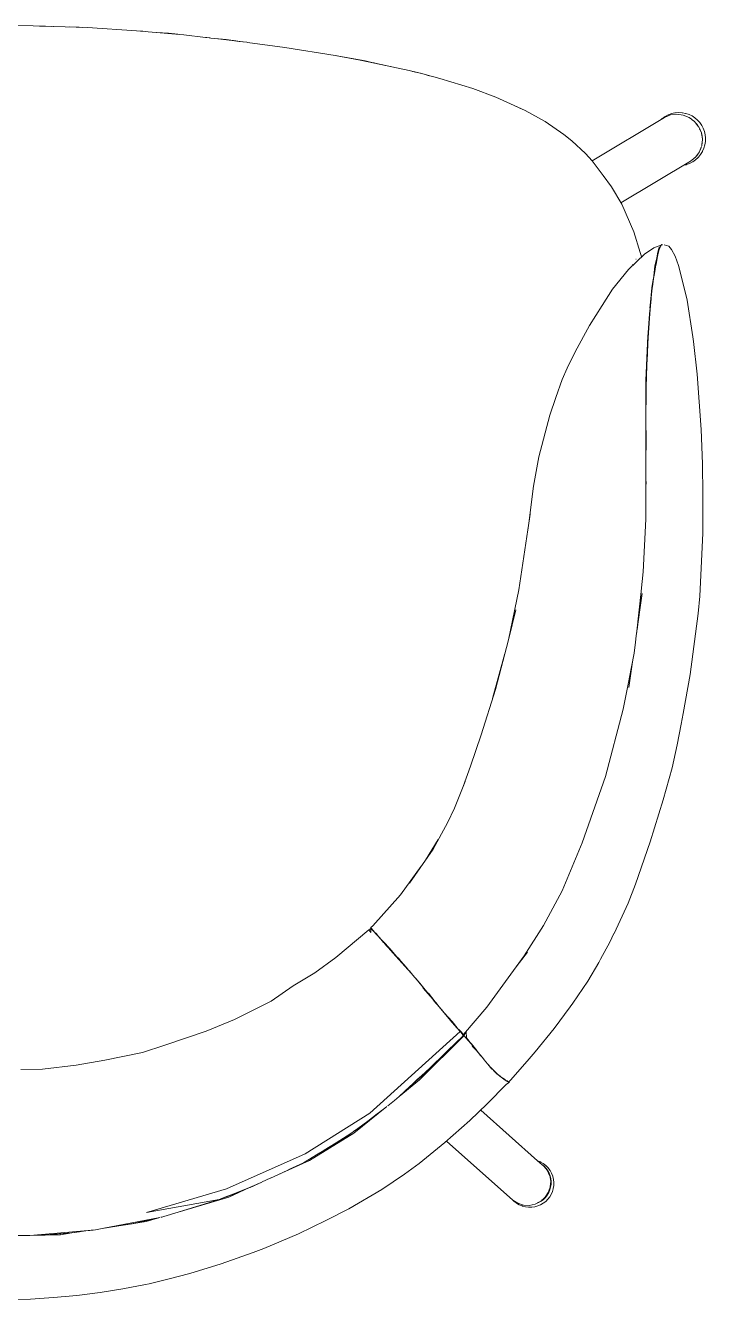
# Model space of a CAD drawing. Header units: millimetres. Extents: x 7998 to 72132, y -12523 to 5591.
# Drawn here: x 64921.8 to 64955.3, y -9745.3 to -9682.6 of the extents above; entities that cross this region are included whole.
import ezdxf

# ---------------------------------------------------------------- set-up
doc = ezdxf.new("R2010")
doc.units = ezdxf.units.MM
doc.layers.add('Xray_Furniture Temporary', color=23, linetype='Continuous', lineweight=15)

msp = doc.modelspace()

# ---------------------------------------------------------------- linework, layer by layer
at = {"layer": 'Xray_Furniture Temporary', "lineweight": 0}
for p, q in [((64921.246, -9682.589), (64922.207, -9682.609)), ((64922.516, -9682.618), (64922.207, -9682.609)), ((64922.516, -9682.618), (64922.818, -9682.618)), ((64923.213, -9682.636), (64922.546, -9682.618)), ((64923.117, -9682.633), (64922.818, -9682.618)), ((64923.225, -9682.639), (64923.213, -9682.636)), ((64924.887, -9682.688), (64923.225, -9682.639)), ((64924.471, -9682.67), (64924.012, -9682.662)), ((64924.471, -9682.67), (64924.629, -9682.681)), ((64927.293, -9682.847), (64924.887, -9682.688)), ((64927.293, -9682.847), (64927.496, -9682.863)), ((64927.522, -9682.866), (64927.496, -9682.863)), ((64927.615, -9682.871), (64927.522, -9682.866)), ((64927.732, -9682.882), (64927.615, -9682.871)), ((64927.746, -9682.883), (64927.732, -9682.882)), ((64927.878, -9682.897), (64927.746, -9682.883)), ((64929.634, -9683.052), (64927.878, -9682.897)), ((64928.279, -9682.932), (64928.866, -9682.973)), ((64928.866, -9682.973), (64929.325, -9683.024)), ((64929.634, -9683.052), (64930.694, -9683.177)), ((64930.767, -9683.185), (64930.694, -9683.177)), ((64930.881, -9683.199), (64930.767, -9683.185)), ((64930.91, -9683.202), (64930.881, -9683.199)), ((64930.951, -9683.206), (64930.91, -9683.202)), ((64931.152, -9683.23), (64930.951, -9683.206)), ((64931.718, -9683.283), (64931.152, -9683.23)), ((64931.152, -9683.23), (64931.727, -9683.299)), ((64931.718, -9683.283), (64932.063, -9683.334)), ((64931.858, -9683.312), (64931.727, -9683.299)), ((64931.858, -9683.312), (64932.018, -9683.334)), ((64932.018, -9683.334), (64932.063, -9683.334)), ((64932.191, -9683.353), (64932.018, -9683.334)), ((64932.082, -9683.334), (64932.063, -9683.334)), ((64932.082, -9683.334), (64932.128, -9683.341)), ((64932.191, -9683.353), (64932.128, -9683.341)), ((64932.128, -9683.341), (64932.285, -9683.357)), ((64932.191, -9683.353), (64932.238, -9683.36)), ((64932.357, -9683.373), (64932.238, -9683.36)), ((64932.357, -9683.373), (64932.285, -9683.357)), ((64932.401, -9683.379), (64932.357, -9683.373)), ((64932.534, -9683.394), (64932.401, -9683.379)), ((64932.552, -9683.397), (64932.534, -9683.394)), ((64932.727, -9683.417), (64932.552, -9683.397)), ((64932.732, -9683.418), (64932.727, -9683.417)), ((64932.772, -9683.423), (64932.732, -9683.418)), ((64934.601, -9683.673), (64932.772, -9683.423)), ((64937.087, -9684.071), (64934.601, -9683.673)), ((64937.087, -9684.071), (64938.317, -9684.295)), ((64937.087, -9684.071), (64938.56, -9684.334)), ((64938.317, -9684.295), (64939.952, -9684.64)), ((64938.964, -9684.423), (64938.56, -9684.334)), ((64938.964, -9684.423), (64939.01, -9684.431)), ((64939.01, -9684.431), (64939.129, -9684.459)), ((64939.952, -9684.64), (64939.129, -9684.459)), ((64940.031, -9684.656), (64939.952, -9684.64)), ((64940.583, -9684.773), (64940.031, -9684.656)), ((64941.352, -9684.954), (64940.583, -9684.773)), ((64941.352, -9684.954), (64940.888, -9684.851)), ((64941.821, -9685.082), (64941.352, -9684.954)), ((64941.352, -9684.954), (64941.731, -9685.065)), ((64941.562, -9685.022), (64941.669, -9685.047)), ((64941.731, -9685.065), (64941.821, -9685.082)), ((64941.821, -9685.082), (64941.952, -9685.122)), ((64942.238, -9685.194), (64941.952, -9685.122)), ((64943.867, -9685.695), (64942.238, -9685.194)), ((64945.004, -9686.12), (64943.867, -9685.695)), ((64945.004, -9686.12), (64945.733, -9686.446)), ((64945.729, -9686.456), (64946.145, -9686.643)), ((64946.447, -9686.775), (64945.733, -9686.446)), ((64946.216, -9686.674), (64946.145, -9686.643)), ((64946.447, -9686.775), (64947.434, -9687.322)), ((64948.353, -9687.96), (64947.434, -9687.322)), ((64953.31, -9687.119), (64949.745, -9689.261)), ((64953.151, -9687.214), (64953.196, -9687.173)), ((64953.208, -9687.163), (64953.196, -9687.173)), ((64953.343, -9687.067), (64953.208, -9687.163)), ((64953.31, -9687.119), (64953.602, -9686.997)), ((64953.491, -9686.991), (64953.343, -9687.067)), ((64953.509, -9686.983), (64953.491, -9686.991)), ((64953.509, -9686.983), (64953.666, -9686.927)), ((64953.602, -9686.997), (64953.918, -9686.957)), ((64953.828, -9686.892), (64953.666, -9686.927)), ((64953.828, -9686.892), (64953.852, -9686.889)), ((64953.852, -9686.889), (64954.017, -9686.876)), ((64953.918, -9686.957), (64954.237, -9687.001)), ((64954.017, -9686.876), (64954.183, -9686.886)), ((64954.183, -9686.886), (64954.206, -9686.89)), ((64954.346, -9686.917), (64954.206, -9686.89)), ((64954.237, -9687.001), (64954.536, -9687.126)), ((64954.346, -9686.917), (64954.367, -9686.921)), ((64954.524, -9686.974), (64954.367, -9686.921)), ((64954.674, -9687.046), (64954.524, -9686.974)), ((64954.536, -9687.126), (64954.641, -9687.206)), ((64954.683, -9687.234), (64954.641, -9687.206)), ((64954.683, -9687.234), (64954.667, -9687.226)), ((64954.812, -9687.138), (64954.674, -9687.046)), ((64954.681, -9687.237), (64954.683, -9687.234)), ((64954.727, -9687.272), (64954.683, -9687.234)), ((64954.683, -9687.234), (64954.697, -9687.248)), ((64954.727, -9687.272), (64954.796, -9687.324)), ((64954.796, -9687.324), (64954.993, -9687.574)), ((64954.939, -9687.246), (64954.812, -9687.138)), ((64954.825, -9687.362), (64954.91, -9687.456)), ((64954.939, -9687.246), (64954.946, -9687.254)), ((64954.946, -9687.254), (64955.056, -9687.375)), ((64948.74, -9688.276), (64948.353, -9687.96)), ((64954.91, -9687.456), (64954.875, -9687.425)), ((64954.91, -9687.456), (64954.903, -9687.461)), ((64954.993, -9687.574), (64954.91, -9687.456)), ((64954.91, -9687.456), (64954.933, -9687.499)), ((64954.998, -9687.581), (64955.001, -9687.587)), ((64955.074, -9687.728), (64955.001, -9687.587)), ((64955.001, -9687.587), (64955.129, -9687.88)), ((64955.074, -9687.728), (64955.041, -9687.678)), ((64955.149, -9687.51), (64955.056, -9687.375)), ((64955.064, -9687.732), (64955.074, -9687.728)), ((64955.129, -9687.88), (64955.074, -9687.728)), ((64955.074, -9687.728), (64955.088, -9687.787)), ((64955.129, -9687.88), (64955.164, -9688.033)), ((64955.129, -9687.88), (64955.18, -9688.191)), ((64955.164, -9688.033), (64955.144, -9687.977)), ((64955.225, -9687.655), (64955.149, -9687.51)), ((64955.281, -9687.809), (64955.225, -9687.655)), ((64955.281, -9687.809), (64955.317, -9687.969)), ((64955.317, -9687.969), (64955.334, -9688.131)), ((64949.413, -9688.897), (64948.74, -9688.276)), ((64955.135, -9688.552), (64955.043, -9688.792)), ((64955.135, -9688.552), (64955.104, -9688.655)), ((64955.104, -9688.655), (64955.111, -9688.614)), ((64955.149, -9688.505), (64955.147, -9688.52)), ((64955.179, -9688.205), (64955.149, -9688.505)), ((64955.149, -9688.505), (64955.175, -9688.349)), ((64955.164, -9688.033), (64955.153, -9688.035)), ((64955.175, -9688.349), (64955.159, -9688.402)), ((64955.164, -9688.033), (64955.163, -9688.095)), ((64955.18, -9688.191), (64955.164, -9688.033)), ((64955.165, -9688.348), (64955.175, -9688.349)), ((64955.175, -9688.349), (64955.17, -9688.296)), ((64955.175, -9688.349), (64955.179, -9688.205)), ((64955.18, -9688.201), (64955.179, -9688.205)), ((64955.18, -9688.201), (64955.18, -9688.191)), ((64955.255, -9688.633), (64955.303, -9688.474)), ((64955.303, -9688.474), (64955.329, -9688.31)), ((64955.329, -9688.31), (64955.335, -9688.144)), ((64955.335, -9688.144), (64955.334, -9688.131)), ((64949.743, -9689.258), (64949.413, -9688.897)), ((64954.681, -9689.202), (64954.597, -9689.268)), ((64954.681, -9689.202), (64954.746, -9689.156)), ((64954.711, -9689.299), (64954.846, -9689.203)), ((64954.746, -9689.156), (64954.726, -9689.167)), ((64954.746, -9689.156), (64954.743, -9689.153)), ((64954.78, -9689.125), (64954.746, -9689.156)), ((64954.746, -9689.156), (64954.758, -9689.142)), ((64954.845, -9689.073), (64954.78, -9689.125)), ((64955.033, -9688.818), (64954.845, -9689.073)), ((64954.846, -9689.203), (64954.968, -9689.089)), ((64954.885, -9689.019), (64954.958, -9688.931)), ((64954.958, -9688.931), (64954.932, -9688.955)), ((64954.955, -9688.928), (64954.958, -9688.931)), ((64954.958, -9688.931), (64955, -9688.863)), ((64954.958, -9688.931), (64954.971, -9688.902)), ((64954.968, -9689.089), (64954.985, -9689.073)), ((64954.985, -9689.073), (64955.09, -9688.945)), ((64955.043, -9688.792), (64955.104, -9688.655)), ((64955.104, -9688.655), (64955.08, -9688.695)), ((64955.178, -9688.804), (64955.09, -9688.945)), ((64955.104, -9688.655), (64955.097, -9688.652)), ((64955.178, -9688.804), (64955.188, -9688.784)), ((64955.188, -9688.784), (64955.255, -9688.633)), ((64950.297, -9689.972), (64949.743, -9689.258)), ((64954.597, -9689.268), (64951.166, -9691.33)), ((64954.374, -9689.445), (64954.262, -9689.469)), ((64954.374, -9689.445), (64954.389, -9689.441)), ((64954.389, -9689.441), (64954.546, -9689.385)), ((64954.546, -9689.385), (64954.693, -9689.309)), ((64954.693, -9689.309), (64954.711, -9689.299)), ((64950.297, -9689.972), (64950.703, -9690.535)), ((64951.204, -9691.395), (64950.703, -9690.535)), ((64951.801, -9692.751), (64951.204, -9691.395)), ((64951.801, -9692.751), (64952.121, -9693.774)), ((64952.008, -9693.462), (64952.028, -9693.53)), ((64952.788, -9693.544), (64952.32, -9693.858)), ((64952.788, -9693.544), (64953.049, -9693.447)), ((64953.038, -9693.563), (64952.987, -9693.757)), ((64953.044, -9693.624), (64952.987, -9693.892)), ((64953.104, -9693.496), (64953.038, -9693.563)), ((64953.148, -9693.403), (64953.044, -9693.624)), ((64953.148, -9693.403), (64953.049, -9693.447)), ((64953.188, -9693.384), (64953.148, -9693.403)), ((64953.188, -9693.384), (64953.21, -9693.387)), ((64953.188, -9693.384), (64953.193, -9693.394)), ((64953.21, -9693.387), (64953.198, -9693.4)), ((64953.214, -9693.399), (64953.198, -9693.4)), ((64953.21, -9693.387), (64953.214, -9693.399)), ((64953.299, -9693.394), (64953.53, -9693.467)), ((64953.53, -9693.467), (64953.658, -9693.616)), ((64953.839, -9693.956), (64953.658, -9693.616)), ((64952.32, -9693.858), (64951.542, -9694.603)), ((64951.917, -9694.094), (64951.906, -9694.099)), ((64951.907, -9694.103), (64951.918, -9694.097)), ((64952.18, -9693.972), (64952.121, -9693.774)), ((64952.169, -9693.977), (64952.18, -9693.972)), ((64952.17, -9693.981), (64952.18, -9693.972)), ((64952.18, -9693.972), (64952.21, -9693.963)), ((64952.937, -9694.04), (64952.845, -9694.447)), ((64952.878, -9694.394), (64952.911, -9694.229)), ((64952.897, -9694.347), (64952.948, -9694.075)), ((64952.911, -9694.229), (64952.94, -9694.09)), ((64952.937, -9694.04), (64952.99, -9693.762)), ((64952.94, -9694.09), (64952.948, -9694.075)), ((64952.948, -9694.075), (64952.966, -9693.974)), ((64952.966, -9693.974), (64952.987, -9693.892)), ((64952.99, -9693.762), (64952.987, -9693.757)), ((64953.018, -9693.746), (64952.99, -9693.762)), ((64953.016, -9693.721), (64953.024, -9693.716)), ((64953.839, -9693.956), (64954.006, -9694.413)), ((64951.542, -9694.603), (64950.749, -9695.584)), ((64951.732, -9694.366), (64951.74, -9694.362)), ((64951.744, -9694.369), (64951.732, -9694.374)), ((64952.814, -9694.808), (64952.775, -9695.058)), ((64952.845, -9694.447), (64952.783, -9694.925)), ((64952.783, -9694.925), (64952.805, -9694.806)), ((64952.805, -9694.806), (64952.843, -9694.586)), ((64952.852, -9694.587), (64952.814, -9694.808)), ((64952.843, -9694.586), (64952.878, -9694.394)), ((64952.887, -9694.395), (64952.852, -9694.587)), ((64952.897, -9694.347), (64952.887, -9694.395)), ((64954.006, -9694.413), (64954.253, -9695.378)), ((64952.686, -9695.52), (64952.609, -9696.401)), ((64952.686, -9695.52), (64952.759, -9695.108)), ((64952.687, -9695.651), (64952.759, -9695.108)), ((64952.736, -9695.339), (64952.696, -9695.653)), ((64952.775, -9695.058), (64952.736, -9695.339)), ((64952.759, -9695.108), (64952.766, -9695.056)), ((64952.766, -9695.056), (64952.783, -9694.925)), ((64954.429, -9696.12), (64954.253, -9695.378)), ((64950.239, -9696.384), (64950.749, -9695.584)), ((64952.687, -9695.651), (64952.598, -9696.507)), ((64952.651, -9696.066), (64952.62, -9696.382)), ((64952.646, -9696.052), (64952.651, -9696.066)), ((64952.658, -9695.999), (64952.651, -9696.066)), ((64952.658, -9695.999), (64952.653, -9695.978)), ((64952.696, -9695.653), (64952.658, -9695.999)), ((64954.715, -9697.919), (64954.429, -9696.12)), ((64950.239, -9696.384), (64949.622, -9697.36)), ((64952.576, -9696.799), (64952.6, -9696.515)), ((64952.584, -9696.647), (64952.576, -9696.799)), ((64952.6, -9696.515), (64952.584, -9696.647)), ((64952.62, -9696.382), (64952.585, -9696.8)), ((64952.6, -9696.515), (64952.598, -9696.507)), ((64952.607, -9696.541), (64952.6, -9696.515)), ((64948.905, -9698.664), (64949.622, -9697.36)), ((64952.512, -9697.73), (64952.543, -9697.25)), ((64952.552, -9697.251), (64952.521, -9697.731)), ((64952.543, -9697.25), (64952.576, -9696.799)), ((64952.585, -9696.8), (64952.552, -9697.251)), ((64952.499, -9697.887), (64952.438, -9698.959)), ((64952.499, -9697.887), (64952.485, -9698.234)), ((64952.521, -9697.731), (64952.493, -9698.235)), ((64952.499, -9697.887), (64952.512, -9697.73)), ((64954.715, -9697.919), (64954.747, -9698.158)), ((64948.518, -9699.471), (64948.905, -9698.664)), ((64952.48, -9698.319), (64952.438, -9699.301)), ((64952.493, -9698.235), (64952.468, -9698.76)), ((64952.48, -9698.319), (64952.485, -9698.234)), ((64954.928, -9699.771), (64954.747, -9698.158)), ((64952.438, -9698.959), (64952.389, -9700.08)), ((64952.441, -9699.229), (64952.448, -9699.269)), ((64952.468, -9698.76), (64952.447, -9699.302)), ((64948.276, -9700.028), (64948.518, -9699.471)), ((64952.428, -9699.857), (64952.414, -9700.421)), ((64952.438, -9699.301), (64952.428, -9699.857)), ((64952.447, -9699.317), (64952.428, -9699.857)), ((64952.447, -9699.302), (64952.446, -9699.311)), ((64952.446, -9699.311), (64952.447, -9699.317)), ((64954.928, -9699.771), (64955.12, -9702.489)), ((64947.961, -9700.906), (64948.276, -9700.028)), ((64952.389, -9700.08), (64952.397, -9701.154)), ((64952.414, -9700.421), (64952.404, -9700.991)), ((64947.669, -9701.789), (64947.961, -9700.906)), ((64952.404, -9700.991), (64952.397, -9701.565)), ((64952.404, -9700.991), (64952.397, -9701.154)), ((64952.397, -9701.154), (64952.397, -9701.565)), ((64947.125, -9703.831), (64947.669, -9701.789)), ((64952.397, -9701.565), (64952.394, -9702.144)), ((64952.394, -9702.144), (64952.392, -9702.726)), ((64952.392, -9702.726), (64952.39, -9702.752)), ((64952.39, -9702.752), (64952.392, -9703.311)), ((64952.391, -9704.488), (64952.418, -9702.535)), ((64955.12, -9702.489), (64955.185, -9704.175)), ((64952.392, -9703.311), (64952.391, -9704.488)), ((64947.125, -9703.831), (64946.853, -9705.284)), ((64955.185, -9704.175), (64955.204, -9705.692)), ((64952.393, -9704.658), (64952.39, -9704.803)), ((64952.39, -9704.865), (64952.39, -9704.803)), ((64952.39, -9704.865), (64952.392, -9705.019)), ((64952.391, -9704.488), (64952.393, -9704.658)), ((64946.636, -9707.109), (64946.853, -9705.284)), ((64952.392, -9705.278), (64952.39, -9705.219)), ((64952.39, -9706.903), (64952.39, -9705.29)), ((64952.392, -9705.019), (64952.392, -9705.208)), ((64952.416, -9705.06), (64952.392, -9705.208)), ((64952.392, -9705.278), (64952.416, -9705.12)), ((64955.198, -9707.589), (64955.204, -9705.692)), ((64946.69, -9706.655), (64946.584, -9707.452)), ((64946.143, -9710.395), (64946.636, -9707.109)), ((64952.27, -9709.508), (64952.39, -9706.903)), ((64955.198, -9707.589), (64955.058, -9710.708)), ((64952.27, -9709.508), (64952.051, -9711.572)), ((64946.143, -9710.395), (64945.631, -9712.846)), ((64952.218, -9710.568), (64951.922, -9712.655)), ((64952.168, -9710.471), (64951.933, -9712.575)), ((64952.168, -9710.471), (64952.137, -9710.823)), ((64952.137, -9710.823), (64952.059, -9711.573)), ((64954.974, -9711.561), (64955.058, -9710.708)), ((64945.631, -9712.846), (64945.985, -9711.369)), ((64952.051, -9711.572), (64951.933, -9712.575)), ((64952.059, -9711.573), (64951.966, -9712.346)), ((64954.974, -9711.561), (64954.57, -9714.557)), ((64945.631, -9712.846), (64944.98, -9715.3)), ((64951.888, -9712.964), (64951.823, -9713.514)), ((64951.922, -9712.655), (64951.888, -9712.964)), ((64945.45, -9713.528), (64944.844, -9715.736)), ((64951.575, -9714.77), (64951.823, -9713.514)), ((64951.742, -9713.927), (64951.561, -9715.206)), ((64951.556, -9714.875), (64951.524, -9715.029)), ((64951.575, -9714.77), (64951.556, -9714.875)), ((64954.57, -9714.557), (64954.236, -9716.485)), ((64944.284, -9717.534), (64944.98, -9715.3)), ((64951.279, -9716.269), (64951.524, -9715.029)), ((64951.279, -9716.269), (64950.398, -9719.59)), ((64954.236, -9716.485), (64954.14, -9717.007)), ((64954.14, -9717.007), (64953.938, -9718.025)), ((64944.284, -9717.534), (64943.755, -9719.081)), ((64953.688, -9719.151), (64953.938, -9718.025)), ((64943.389, -9720.071), (64943.755, -9719.081)), ((64953.241, -9720.725), (64953.688, -9719.151)), ((64943.487, -9719.832), (64942.958, -9721.136)), ((64950.398, -9719.59), (64949.257, -9722.847)), ((64942.958, -9721.136), (64942.617, -9721.872)), ((64953.241, -9720.725), (64952.605, -9722.798)), ((64941.91, -9723.161), (64942.617, -9721.872)), ((64942.168, -9722.69), (64941.539, -9723.699)), ((64948.268, -9725.219), (64949.257, -9722.847)), ((64951.888, -9724.879), (64952.605, -9722.798)), ((64940.756, -9724.834), (64941.91, -9723.161)), ((64941.327, -9724.006), (64940.298, -9725.412)), ((64951.888, -9724.879), (64951.524, -9725.821)), ((64940.298, -9725.412), (64938.949, -9726.944)), ((64947.349, -9726.92), (64948.268, -9725.219)), ((64950.828, -9727.309), (64951.524, -9725.821)), ((64950.828, -9727.309), (64951.418, -9726.034)), ((64938.737, -9727.139), (64937.117, -9728.507)), ((64938.837, -9727.074), (64938.737, -9727.139)), ((64938.737, -9727.139), (64938.85, -9727.268)), ((64938.837, -9727.074), (64938.856, -9727.078)), ((64938.85, -9727.268), (64938.837, -9727.074)), ((64938.852, -9727.089), (64938.837, -9727.074)), ((64938.949, -9726.944), (64938.842, -9727.029)), ((64938.862, -9727.064), (64938.842, -9727.029)), ((64938.852, -9727.089), (64938.856, -9727.078)), ((64938.874, -9727.104), (64938.852, -9727.089)), ((64938.856, -9727.078), (64938.874, -9727.104)), ((64938.881, -9727.098), (64938.856, -9727.078)), ((64938.862, -9727.064), (64938.889, -9727.099)), ((64938.862, -9727.072), (64938.862, -9727.064)), ((64938.862, -9727.072), (64938.889, -9727.099)), ((64938.881, -9727.098), (64938.862, -9727.072)), ((64938.866, -9727.059), (64938.959, -9727.175)), ((64938.874, -9727.104), (64938.902, -9727.136)), ((64938.882, -9727.105), (64938.881, -9727.098)), ((64938.925, -9727.15), (64938.882, -9727.105)), ((64938.889, -9727.099), (64938.914, -9727.119)), ((64938.976, -9727.208), (64938.902, -9727.136)), ((64938.914, -9727.119), (64938.94, -9727.152)), ((64938.928, -9727.152), (64938.925, -9727.15)), ((64938.933, -9727.158), (64938.928, -9727.152)), ((64938.976, -9727.208), (64938.933, -9727.158)), ((64938.94, -9727.152), (64938.944, -9727.156)), ((64939.015, -9727.233), (64938.959, -9727.175)), ((64938.959, -9727.175), (64938.988, -9727.198)), ((64938.988, -9727.198), (64939.015, -9727.233)), ((64939.108, -9727.347), (64939.008, -9727.239)), ((64939.015, -9727.233), (64939.115, -9727.341)), ((64939.108, -9727.347), (64939.015, -9727.233)), ((64939.152, -9727.392), (64939.108, -9727.347)), ((64939.115, -9727.341), (64939.16, -9727.386)), ((64939.233, -9727.482), (64939.152, -9727.392)), ((64939.16, -9727.386), (64939.239, -9727.476)), ((64939.255, -9727.513), (64939.233, -9727.482)), ((64939.239, -9727.476), (64939.389, -9727.639)), ((64939.255, -9727.513), (64939.302, -9727.566)), ((64946.398, -9728.419), (64947.349, -9726.92)), ((64950.82, -9727.323), (64950.627, -9727.741)), ((64950.82, -9727.323), (64950.828, -9727.309)), ((64939.331, -9727.598), (64939.302, -9727.566)), ((64939.382, -9727.646), (64939.331, -9727.598)), ((64939.331, -9727.598), (64939.47, -9727.757)), ((64939.485, -9727.761), (64939.382, -9727.646)), ((64939.389, -9727.639), (64939.558, -9727.825)), ((64939.47, -9727.757), (64939.479, -9727.767)), ((64939.479, -9727.767), (64939.623, -9727.917)), ((64939.479, -9727.767), (64939.926, -9728.277)), ((64939.524, -9727.801), (64939.485, -9727.761)), ((64939.551, -9727.831), (64939.524, -9727.801)), ((64939.551, -9727.831), (64939.926, -9728.277)), ((64939.659, -9727.941), (64939.551, -9727.831)), ((64939.558, -9727.825), (64939.659, -9727.941)), ((64939.703, -9727.998), (64939.623, -9727.917)), ((64939.702, -9727.981), (64939.659, -9727.941)), ((64939.709, -9727.992), (64939.702, -9727.981)), ((64939.703, -9727.998), (64939.735, -9728.034)), ((64939.709, -9727.992), (64939.737, -9728.021)), ((64939.928, -9728.248), (64939.735, -9728.034)), ((64939.735, -9728.034), (64939.845, -9728.142)), ((64939.737, -9728.021), (64939.741, -9728.028)), ((64939.741, -9728.028), (64939.845, -9728.142)), ((64939.845, -9728.142), (64939.881, -9728.178)), ((64950.627, -9727.741), (64950.166, -9728.586)), ((64936.084, -9729.253), (64937.117, -9728.507)), ((64939.881, -9728.178), (64939.934, -9728.241)), ((64940.674, -9729.098), (64939.926, -9728.277)), ((64940.125, -9728.467), (64939.928, -9728.248)), ((64939.934, -9728.241), (64940.132, -9728.461)), ((64940.322, -9728.687), (64940.125, -9728.467)), ((64940.132, -9728.461), (64940.328, -9728.681)), ((64940.219, -9728.55), (64940.132, -9728.461)), ((64940.328, -9728.681), (64940.219, -9728.55)), ((64940.512, -9728.902), (64940.322, -9728.687)), ((64940.328, -9728.681), (64940.471, -9728.843)), ((64946.398, -9728.419), (64944.565, -9730.943)), ((64946.005, -9728.959), (64946.568, -9728.231)), ((64949.535, -9729.664), (64950.079, -9728.739)), ((64950.079, -9728.739), (64950.166, -9728.586)), ((64935.011, -9729.887), (64936.084, -9729.253)), ((64940.662, -9729.075), (64940.471, -9728.843)), ((64940.662, -9729.075), (64940.512, -9728.902)), ((64940.615, -9729.033), (64940.662, -9729.075)), ((64940.669, -9729.081), (64940.662, -9729.075)), ((64940.69, -9729.106), (64940.669, -9729.081)), ((64940.72, -9729.14), (64940.674, -9729.098)), ((64940.674, -9729.098), (64940.852, -9729.293)), ((64940.709, -9729.119), (64940.69, -9729.106)), ((64940.72, -9729.14), (64940.69, -9729.106)), ((64940.852, -9729.293), (64940.742, -9729.161)), ((64941.001, -9729.468), (64940.852, -9729.293)), ((64933.927, -9730.643), (64935.011, -9729.887)), ((64941.139, -9729.632), (64941.001, -9729.468)), ((64941.099, -9729.571), (64941.001, -9729.468)), ((64941.099, -9729.571), (64941.145, -9729.626)), ((64941.269, -9729.789), (64941.139, -9729.632)), ((64941.145, -9729.626), (64941.162, -9729.644)), ((64941.162, -9729.644), (64941.275, -9729.783)), ((64941.365, -9729.906), (64941.269, -9729.789)), ((64941.275, -9729.783), (64941.329, -9729.849)), ((64941.329, -9729.849), (64941.525, -9730.087)), ((64941.393, -9729.936), (64941.365, -9729.906)), ((64941.394, -9729.942), (64941.393, -9729.936)), ((64941.773, -9730.406), (64941.394, -9729.942)), ((64941.419, -9730.013), (64941.773, -9730.406)), ((64941.419, -9730.013), (64941.909, -9730.573)), ((64949.535, -9729.664), (64948.792, -9730.747)), ((64932.133, -9731.549), (64933.927, -9730.643)), ((64941.779, -9730.4), (64941.525, -9730.087)), ((64942.011, -9730.676), (64941.679, -9730.25)), ((64941.909, -9730.573), (64941.773, -9730.406)), ((64941.779, -9730.4), (64941.916, -9730.567)), ((64941.915, -9730.584), (64941.909, -9730.573)), ((64942.051, -9730.745), (64941.915, -9730.584)), ((64941.916, -9730.567), (64942.011, -9730.676)), ((64942.011, -9730.676), (64942.057, -9730.739)), ((64942.121, -9730.831), (64942.051, -9730.745)), ((64942.057, -9730.739), (64942.2, -9730.912)), ((64942.121, -9730.831), (64942.764, -9731.6)), ((64942.2, -9730.912), (64942.342, -9731.084)), ((64942.342, -9731.084), (64942.388, -9731.139)), ((64942.388, -9731.139), (64942.462, -9731.23)), ((64942.849, -9731.653), (64942.462, -9731.23)), ((64942.6, -9731.392), (64942.462, -9731.23)), ((64943.417, -9732.297), (64944.565, -9730.943)), ((64947.883, -9731.997), (64948.661, -9730.922)), ((64948.792, -9730.747), (64948.661, -9730.922)), ((64932.133, -9731.549), (64930.737, -9732.133)), ((64942.6, -9731.392), (64942.613, -9731.408)), ((64942.613, -9731.408), (64942.848, -9731.684)), ((64942.841, -9731.69), (64942.764, -9731.6)), ((64942.896, -9731.757), (64942.841, -9731.69)), ((64942.848, -9731.684), (64942.944, -9731.795)), ((64942.849, -9731.653), (64943.099, -9731.97)), ((64942.849, -9731.653), (64943.027, -9731.89)), ((64942.937, -9731.801), (64942.896, -9731.757)), ((64942.963, -9731.831), (64942.937, -9731.801)), ((64942.944, -9731.795), (64943.027, -9731.89)), ((64943.246, -9732.139), (64942.963, -9731.831)), ((64943.027, -9731.89), (64943.099, -9731.97)), ((64928.7, -9732.817), (64930.737, -9732.133)), ((64943.246, -9732.139), (64938.791, -9736.169)), ((64943.431, -9732.363), (64941.24, -9734.531)), ((64943.374, -9732.37), (64942.645, -9733.074)), ((64943.174, -9732.045), (64943.166, -9732.053)), ((64943.174, -9732.045), (64943.297, -9732.168)), ((64943.361, -9732.276), (64943.246, -9732.139)), ((64943.297, -9732.168), (64943.373, -9732.256)), ((64943.357, -9732.333), (64943.37, -9732.315)), ((64943.373, -9732.332), (64943.357, -9732.333)), ((64943.365, -9732.275), (64943.361, -9732.276)), ((64943.373, -9732.256), (64943.365, -9732.275)), ((64943.365, -9732.275), (64943.369, -9732.279)), ((64943.369, -9732.279), (64943.393, -9732.272)), ((64943.37, -9732.315), (64943.372, -9732.283)), ((64943.37, -9732.315), (64943.373, -9732.332)), ((64943.417, -9732.297), (64943.372, -9732.283)), ((64943.393, -9732.272), (64943.373, -9732.256)), ((64943.373, -9732.332), (64943.374, -9732.37)), ((64943.417, -9732.297), (64943.393, -9732.272)), ((64943.404, -9732.328), (64943.434, -9732.359)), ((64943.431, -9732.363), (64943.404, -9732.328)), ((64943.518, -9732.178), (64943.408, -9732.324)), ((64943.408, -9732.324), (64943.422, -9732.334)), ((64943.422, -9732.334), (64943.518, -9732.178)), ((64943.434, -9732.359), (64943.431, -9732.363)), ((64943.434, -9732.359), (64943.647, -9732.585)), ((64943.538, -9732.155), (64943.565, -9732.464)), ((64943.565, -9732.464), (64943.638, -9732.562)), ((64947.883, -9731.997), (64946.934, -9733.154)), ((64925.737, -9733.564), (64927.596, -9733.173)), ((64928.7, -9732.817), (64927.596, -9733.173)), ((64942.645, -9733.074), (64942.511, -9733.206)), ((64943.638, -9732.562), (64943.686, -9732.618)), ((64943.647, -9732.585), (64943.792, -9732.757)), ((64943.686, -9732.618), (64943.739, -9732.68)), ((64943.739, -9732.68), (64943.798, -9732.75)), ((64943.856, -9732.834), (64943.792, -9732.757)), ((64943.798, -9732.75), (64943.862, -9732.827)), ((64943.995, -9733.034), (64943.841, -9732.859)), ((64943.925, -9732.919), (64943.856, -9732.834)), ((64943.862, -9732.827), (64943.931, -9732.913)), ((64943.931, -9732.913), (64943.999, -9732.997)), ((64943.992, -9733.003), (64943.999, -9732.997)), ((64943.995, -9733.034), (64944.007, -9733.022)), ((64943.996, -9733.008), (64944.002, -9733.002)), ((64944.001, -9733.013), (64943.996, -9733.008)), ((64943.998, -9733.037), (64944.007, -9733.022)), ((64944.163, -9733.219), (64943.998, -9733.037)), ((64944.007, -9733.022), (64944.001, -9733.013)), ((64944.002, -9733.002), (64944.006, -9732.998)), ((64944.006, -9733.007), (64944.017, -9733.012)), ((64944.007, -9733.022), (64944.013, -9733.015)), ((64944.08, -9733.114), (64944.007, -9733.022)), ((64944.013, -9733.015), (64944.02, -9733.016)), ((64944.02, -9733.016), (64944.086, -9733.107)), ((64944.163, -9733.219), (64944.08, -9733.114)), ((64944.254, -9733.32), (64944.086, -9733.107)), ((64946.55, -9733.611), (64946.934, -9733.154)), ((64924.321, -9733.798), (64922.659, -9734.001)), ((64924.321, -9733.798), (64925.737, -9733.564)), ((64942.511, -9733.206), (64941.742, -9733.946)), ((64942.145, -9733.567), (64941.748, -9733.953)), ((64942.511, -9733.206), (64942.145, -9733.567)), ((64944.203, -9733.269), (64944.163, -9733.219)), ((64944.203, -9733.269), (64944.208, -9733.276)), ((64944.34, -9733.428), (64944.208, -9733.276)), ((64944.254, -9733.32), (64944.34, -9733.428)), ((64944.34, -9733.428), (64944.425, -9733.534)), ((64944.425, -9733.534), (64944.51, -9733.638)), ((64944.51, -9733.638), (64944.592, -9733.735)), ((64944.592, -9733.735), (64944.67, -9733.825)), ((64944.668, -9733.836), (64944.592, -9733.735)), ((64946.55, -9733.611), (64945.726, -9734.545)), ((64922.659, -9734.001), (64921.6, -9734.012)), ((64941.338, -9734.338), (64940.917, -9734.721)), ((64941.133, -9734.512), (64941.332, -9734.331)), ((64941.332, -9734.331), (64941.742, -9733.946)), ((64941.748, -9733.953), (64941.338, -9734.338)), ((64944.74, -9733.915), (64944.668, -9733.836)), ((64944.736, -9733.919), (64944.668, -9733.836)), ((64944.812, -9733.992), (64944.736, -9733.919)), ((64944.812, -9733.992), (64944.74, -9733.915)), ((64944.746, -9733.909), (64944.818, -9733.985)), ((64944.818, -9733.985), (64944.888, -9734.056)), ((64944.95, -9734.128), (64944.882, -9734.063)), ((64944.888, -9734.056), (64944.956, -9734.122)), ((64945.016, -9734.189), (64944.95, -9734.128)), ((64945.044, -9734.233), (64944.95, -9734.128)), ((64944.956, -9734.122), (64945.022, -9734.183)), ((64945.08, -9734.246), (64945.016, -9734.189)), ((64945.022, -9734.183), (64945.086, -9734.239)), ((64945.454, -9734.542), (64945.044, -9734.233)), ((64945.143, -9734.298), (64945.08, -9734.246)), ((64945.086, -9734.239), (64945.149, -9734.292)), ((64945.206, -9734.348), (64945.143, -9734.298)), ((64945.149, -9734.292), (64945.212, -9734.341)), ((64945.267, -9734.393), (64945.206, -9734.348)), ((64945.212, -9734.341), (64945.273, -9734.387)), ((64945.325, -9734.435), (64945.267, -9734.393)), ((64945.273, -9734.387), (64945.331, -9734.429)), ((64945.38, -9734.473), (64945.325, -9734.435)), ((64945.331, -9734.429), (64945.386, -9734.467)), ((64941.24, -9734.531), (64940.238, -9735.346)), ((64940.76, -9734.86), (64940.238, -9735.346)), ((64940.917, -9734.721), (64940.76, -9734.86)), ((64941.133, -9734.512), (64940.917, -9734.721)), ((64945.525, -9734.745), (64944.575, -9735.71)), ((64945.432, -9734.507), (64945.38, -9734.473)), ((64945.386, -9734.467), (64945.394, -9734.472)), ((64945.394, -9734.472), (64945.422, -9734.493)), ((64945.478, -9734.536), (64945.422, -9734.493)), ((64945.478, -9734.536), (64945.432, -9734.507)), ((64945.662, -9734.655), (64945.454, -9734.542)), ((64945.519, -9734.561), (64945.478, -9734.536)), ((64945.554, -9734.58), (64945.519, -9734.561)), ((64945.662, -9734.655), (64945.525, -9734.745)), ((64945.579, -9734.593), (64945.554, -9734.58)), ((64945.635, -9734.628), (64945.579, -9734.593)), ((64945.643, -9734.62), (64945.726, -9734.545)), ((64945.643, -9734.62), (64945.662, -9734.655)), ((64939.687, -9735.802), (64940.016, -9735.551)), ((64940.232, -9735.35), (64940.016, -9735.551)), ((64938.791, -9736.169), (64935.612, -9738.163)), ((64939.637, -9735.835), (64938.012, -9737.156)), ((64939.161, -9736.207), (64938.012, -9737.156)), ((64938.689, -9736.56), (64939.156, -9736.2)), ((64938.689, -9736.56), (64939.161, -9736.207)), ((64939.161, -9736.207), (64938.694, -9736.568)), ((64939.156, -9736.2), (64939.268, -9736.11)), ((64939.27, -9736.119), (64939.161, -9736.207)), ((64939.411, -9736.003), (64939.278, -9736.113)), ((64939.278, -9736.113), (64939.415, -9736.008)), ((64944.575, -9735.71), (64943.726, -9736.528)), ((64947.055, -9738.508), (64944.256, -9736.018)), ((64938.205, -9736.926), (64937.688, -9737.284)), ((64937.989, -9737.065), (64938.2, -9736.919)), ((64938.2, -9736.919), (64938.689, -9736.56)), ((64938.694, -9736.568), (64938.205, -9736.926)), ((64943.726, -9736.528), (64942.486, -9737.62)), ((64938.012, -9737.156), (64935.821, -9738.503)), ((64938.012, -9737.156), (64936.161, -9738.221)), ((64937.132, -9737.635), (64937.683, -9737.276)), ((64937.688, -9737.284), (64937.136, -9737.642)), ((64937.683, -9737.276), (64937.768, -9737.218)), ((64937.768, -9737.218), (64937.902, -9737.13)), ((64937.902, -9737.13), (64937.989, -9737.065)), ((64945.847, -9740.451), (64942.576, -9737.541)), ((64935.612, -9738.163), (64931.73, -9739.901)), ((64936.243, -9738.174), (64936.439, -9738.054)), ((64936.439, -9738.054), (64936.541, -9737.995)), ((64936.541, -9737.995), (64937.132, -9737.635)), ((64937.136, -9737.642), (64936.615, -9737.96)), ((64941.22, -9738.643), (64942.486, -9737.62)), ((64934.48, -9739.108), (64935.821, -9738.503)), ((64934.8, -9738.948), (64935.52, -9738.609)), ((64935.52, -9738.609), (64936.161, -9738.221)), ((64940.509, -9739.167), (64941.22, -9738.643)), ((64947.063, -9738.51), (64947.055, -9738.508)), ((64947.2, -9738.568), (64947.063, -9738.51)), ((64947.262, -9738.692), (64947.063, -9738.51)), ((64947.2, -9738.568), (64947.213, -9738.574)), ((64947.213, -9738.574), (64947.342, -9738.649)), ((64947.262, -9738.692), (64947.274, -9738.699)), ((64947.274, -9738.699), (64947.266, -9738.696)), ((64947.273, -9738.701), (64947.274, -9738.699)), ((64947.274, -9738.699), (64947.384, -9738.785)), ((64947.343, -9738.764), (64947.274, -9738.699)), ((64947.274, -9738.699), (64947.306, -9738.731)), ((64947.342, -9738.649), (64947.46, -9738.741)), ((64947.363, -9738.779), (64947.343, -9738.764)), ((64947.363, -9738.779), (64947.379, -9738.791)), ((64947.384, -9738.785), (64947.379, -9738.791)), ((64947.379, -9738.791), (64947.41, -9738.828)), ((64947.384, -9738.785), (64947.481, -9738.885)), ((64947.41, -9738.828), (64947.424, -9738.851)), ((64947.481, -9738.885), (64947.41, -9738.828)), ((64947.46, -9738.741), (64947.474, -9738.753)), ((64947.474, -9738.753), (64947.578, -9738.861)), ((64933.488, -9739.557), (64933.889, -9739.376)), ((64933.906, -9739.368), (64934.477, -9739.1)), ((64933.906, -9739.368), (64934.449, -9739.123)), ((64934.48, -9739.108), (64934.449, -9739.123)), ((64934.477, -9739.1), (64934.501, -9739.088)), ((64934.783, -9738.956), (64934.48, -9739.108)), ((64934.501, -9739.088), (64934.783, -9738.956)), ((64939.383, -9739.927), (64940.509, -9739.167)), ((64947.424, -9738.851), (64947.468, -9738.896)), ((64947.481, -9738.885), (64947.468, -9738.896)), ((64947.468, -9738.896), (64947.514, -9738.959)), ((64947.563, -9738.997), (64947.481, -9738.885)), ((64947.481, -9738.885), (64947.526, -9738.965)), ((64947.531, -9738.978), (64947.514, -9738.959)), ((64947.514, -9738.959), (64947.526, -9738.965)), ((64947.526, -9738.965), (64947.531, -9738.978)), ((64947.536, -9738.989), (64947.531, -9738.978)), ((64947.541, -9738.99), (64947.536, -9738.989)), ((64947.549, -9739.007), (64947.541, -9738.99)), ((64947.541, -9738.99), (64947.557, -9739.002)), ((64947.616, -9739.128), (64947.549, -9739.007)), ((64947.654, -9739.235), (64947.549, -9739.007)), ((64947.557, -9739.002), (64947.563, -9738.997)), ((64947.557, -9739.002), (64947.616, -9739.128)), ((64947.563, -9738.997), (64947.631, -9739.12)), ((64947.631, -9739.12), (64947.577, -9739.046)), ((64947.578, -9738.861), (64947.666, -9738.981)), ((64947.616, -9739.128), (64947.631, -9739.12)), ((64947.654, -9739.235), (64947.616, -9739.128)), ((64947.616, -9739.128), (64947.674, -9739.253)), ((64947.631, -9739.12), (64947.682, -9739.251)), ((64947.631, -9739.12), (64947.653, -9739.208)), ((64947.659, -9739.242), (64947.654, -9739.235)), ((64947.706, -9739.517), (64947.659, -9739.242)), ((64947.666, -9738.981), (64947.678, -9738.998)), ((64947.682, -9739.251), (64947.674, -9739.253)), ((64947.674, -9739.253), (64947.698, -9739.391)), ((64947.698, -9739.391), (64947.674, -9739.293)), ((64947.678, -9738.998), (64947.75, -9739.129)), ((64947.682, -9739.251), (64947.715, -9739.388)), ((64947.715, -9739.388), (64947.683, -9739.302)), ((64947.715, -9739.388), (64947.698, -9739.391)), ((64947.712, -9739.53), (64947.698, -9739.391)), ((64947.698, -9739.391), (64947.721, -9739.529)), ((64947.715, -9739.388), (64947.713, -9739.481)), ((64947.729, -9739.528), (64947.715, -9739.388)), ((64947.804, -9739.269), (64947.75, -9739.129)), ((64947.804, -9739.269), (64947.81, -9739.288)), ((64947.81, -9739.288), (64947.844, -9739.433)), ((64947.844, -9739.433), (64947.86, -9739.581)), ((64927.789, -9741.065), (64931.73, -9739.901)), ((64932.872, -9739.835), (64931.839, -9740.302)), ((64932.006, -9740.173), (64932.869, -9739.826)), ((64932.872, -9739.835), (64932.009, -9740.182)), ((64932.869, -9739.826), (64933.466, -9739.567)), ((64932.9, -9739.823), (64932.872, -9739.835)), ((64932.9, -9739.823), (64933.466, -9739.567)), ((64937.761, -9740.878), (64939.383, -9739.927)), ((64947.433, -9740.305), (64947.583, -9740.08)), ((64947.6, -9740.076), (64947.52, -9740.193)), ((64947.52, -9740.193), (64947.583, -9740.08)), ((64947.607, -9740.08), (64947.534, -9740.203)), ((64947.583, -9740.08), (64947.681, -9739.806)), ((64947.583, -9740.08), (64947.592, -9740.072)), ((64947.592, -9740.072), (64947.648, -9739.943)), ((64947.697, -9739.81), (64947.6, -9740.076)), ((64947.6, -9740.076), (64947.607, -9740.08)), ((64947.607, -9740.08), (64947.664, -9739.948)), ((64947.664, -9739.948), (64947.617, -9740.03)), ((64947.648, -9739.943), (64947.688, -9739.808)), ((64947.664, -9739.948), (64947.648, -9739.943)), ((64947.704, -9739.811), (64947.664, -9739.948)), ((64947.664, -9739.948), (64947.679, -9739.857)), ((64947.681, -9739.798), (64947.706, -9739.517)), ((64947.681, -9739.806), (64947.681, -9739.798)), ((64947.688, -9739.808), (64947.709, -9739.669)), ((64947.709, -9739.669), (64947.697, -9739.81)), ((64947.704, -9739.811), (64947.697, -9739.81)), ((64947.726, -9739.67), (64947.701, -9739.76)), ((64947.726, -9739.67), (64947.704, -9739.811)), ((64947.721, -9739.529), (64947.709, -9739.669)), ((64947.709, -9739.669), (64947.712, -9739.53)), ((64947.709, -9739.669), (64947.726, -9739.67)), ((64947.726, -9739.67), (64947.717, -9739.578)), ((64947.721, -9739.529), (64947.729, -9739.528)), ((64947.729, -9739.528), (64947.726, -9739.67)), ((64947.73, -9740.166), (64947.789, -9740.031)), ((64947.789, -9740.031), (64947.83, -9739.89)), ((64947.833, -9739.878), (64947.83, -9739.89)), ((64947.856, -9739.73), (64947.833, -9739.878)), ((64947.86, -9739.581), (64947.856, -9739.73)), ((64931.363, -9740.422), (64927.789, -9741.065)), ((64931.839, -9740.302), (64929.349, -9741.043)), ((64929.349, -9741.043), (64931.108, -9740.504)), ((64930.672, -9740.649), (64931.108, -9740.504)), ((64931.11, -9740.513), (64930.932, -9740.572)), ((64931.108, -9740.504), (64931.17, -9740.481)), ((64931.314, -9740.438), (64931.11, -9740.513)), ((64931.314, -9740.438), (64931.17, -9740.481)), ((64931.363, -9740.422), (64931.326, -9740.433)), ((64931.363, -9740.422), (64931.445, -9740.389)), ((64932.009, -9740.182), (64931.445, -9740.389)), ((64931.488, -9740.374), (64931.787, -9740.254)), ((64931.787, -9740.254), (64932.006, -9740.173)), ((64945.847, -9740.451), (64946.086, -9740.607)), ((64945.893, -9740.499), (64945.847, -9740.451)), ((64946.01, -9740.592), (64945.893, -9740.499)), ((64946.026, -9740.602), (64946.01, -9740.592)), ((64946.026, -9740.602), (64946.155, -9740.677)), ((64946.086, -9740.607), (64946.359, -9740.696)), ((64946.293, -9740.735), (64946.155, -9740.677)), ((64946.359, -9740.696), (64946.648, -9740.71)), ((64946.648, -9740.71), (64946.933, -9740.649)), ((64946.933, -9740.649), (64946.967, -9740.632)), ((64946.974, -9740.63), (64946.967, -9740.632)), ((64946.974, -9740.63), (64947.196, -9740.517)), ((64947.106, -9740.575), (64946.974, -9740.63)), ((64947.106, -9740.575), (64947.047, -9740.592)), ((64947.204, -9740.682), (64947.066, -9740.74)), ((64947.101, -9740.565), (64947.106, -9740.575)), ((64947.229, -9740.503), (64947.106, -9740.575)), ((64947.106, -9740.575), (64947.157, -9740.536)), ((64947.196, -9740.517), (64947.211, -9740.504)), ((64947.334, -9740.606), (64947.204, -9740.682)), ((64947.225, -9740.497), (64947.211, -9740.504)), ((64947.262, -9740.464), (64947.225, -9740.497)), ((64947.225, -9740.497), (64947.229, -9740.503)), ((64947.229, -9740.503), (64947.343, -9740.417)), ((64947.343, -9740.417), (64947.262, -9740.464)), ((64947.277, -9740.446), (64947.262, -9740.464)), ((64947.277, -9740.446), (64947.332, -9740.404)), ((64947.44, -9740.311), (64947.332, -9740.404)), ((64947.332, -9740.404), (64947.389, -9740.348)), ((64947.343, -9740.417), (64947.332, -9740.404)), ((64947.334, -9740.606), (64947.342, -9740.601)), ((64947.342, -9740.601), (64947.459, -9740.512)), ((64947.445, -9740.316), (64947.343, -9740.417)), ((64947.343, -9740.417), (64947.401, -9740.344)), ((64947.389, -9740.348), (64947.418, -9740.323)), ((64947.418, -9740.323), (64947.424, -9740.313)), ((64947.433, -9740.305), (64947.52, -9740.193)), ((64947.52, -9740.193), (64947.44, -9740.311)), ((64947.445, -9740.316), (64947.44, -9740.311)), ((64947.534, -9740.203), (64947.445, -9740.316)), ((64947.564, -9740.409), (64947.459, -9740.512)), ((64947.534, -9740.203), (64947.468, -9740.269)), ((64947.52, -9740.193), (64947.534, -9740.203)), ((64947.534, -9740.203), (64947.572, -9740.117)), ((64947.655, -9740.292), (64947.564, -9740.409)), ((64947.73, -9740.166), (64947.655, -9740.292)), ((64928.442, -9741.309), (64925.603, -9741.842)), ((64927.228, -9741.578), (64928.442, -9741.309)), ((64928.442, -9741.309), (64927.774, -9741.511)), ((64928.442, -9741.309), (64928.235, -9741.362)), ((64928.515, -9741.291), (64928.494, -9741.297)), ((64928.541, -9741.287), (64928.515, -9741.291)), ((64928.541, -9741.287), (64928.601, -9741.273)), ((64928.601, -9741.273), (64928.643, -9741.261)), ((64928.643, -9741.261), (64929.349, -9741.043)), ((64936.624, -9741.457), (64937.761, -9740.878)), ((64946.293, -9740.735), (64946.313, -9740.742)), ((64946.313, -9740.742), (64946.457, -9740.781)), ((64946.457, -9740.781), (64946.605, -9740.8)), ((64946.605, -9740.8), (64946.626, -9740.8)), ((64946.755, -9740.799), (64946.626, -9740.8)), ((64946.755, -9740.799), (64946.774, -9740.799)), ((64946.922, -9740.779), (64946.774, -9740.799)), ((64947.066, -9740.74), (64946.922, -9740.779)), ((64924.919, -9741.946), (64922.045, -9742.19)), ((64924.919, -9741.946), (64924.218, -9742.053)), ((64924.996, -9741.941), (64924.919, -9741.946)), ((64925.057, -9741.937), (64924.996, -9741.941)), ((64925.16, -9741.924), (64925.057, -9741.937)), ((64925.276, -9741.907), (64925.16, -9741.924)), ((64925.361, -9741.89), (64925.276, -9741.907)), ((64925.603, -9741.842), (64925.361, -9741.89)), ((64927.774, -9741.511), (64925.603, -9741.842)), ((64926.764, -9741.665), (64927.228, -9741.578)), ((64927.229, -9741.587), (64927.013, -9741.627)), ((64928.235, -9741.362), (64927.229, -9741.587)), ((64936.624, -9741.457), (64935.272, -9742.106)), ((64919.26, -9742.175), (64921.919, -9742.199)), ((64921.981, -9742.196), (64921.919, -9742.199)), ((64922.045, -9742.19), (64921.981, -9742.196)), ((64923.557, -9742.154), (64922.045, -9742.19)), ((64922.461, -9742.18), (64923.045, -9742.149)), ((64923.046, -9742.158), (64922.768, -9742.173)), ((64923.045, -9742.149), (64924.108, -9742.058)), ((64924.109, -9742.066), (64923.046, -9742.158)), ((64924.109, -9742.066), (64923.557, -9742.154)), ((64924.108, -9742.058), (64924.491, -9742.012)), ((64924.218, -9742.053), (64924.109, -9742.066)), ((64933.563, -9742.83), (64935.272, -9742.106)), ((64933.04, -9743.028), (64931.469, -9743.583)), ((64933.563, -9742.83), (64933.04, -9743.028)), ((64929.928, -9744.061), (64931.464, -9743.588)), ((64931.469, -9743.583), (64931.464, -9743.588)), ((64928.844, -9744.343), (64927.921, -9744.573)), ((64929.928, -9744.061), (64928.844, -9744.343)), ((64924.363, -9745.149), (64925.499, -9745.009)), ((64925.499, -9745.009), (64926.624, -9744.823)), ((64926.624, -9744.823), (64927.747, -9744.603)), ((64927.921, -9744.573), (64927.747, -9744.603)), ((64922.069, -9745.325), (64920.904, -9745.347)), ((64922.069, -9745.325), (64923.214, -9745.254)), ((64923.214, -9745.254), (64924.363, -9745.149))]:
    msp.add_line(p, q, dxfattribs=at)

doc.saveas('drawing.dxf')
